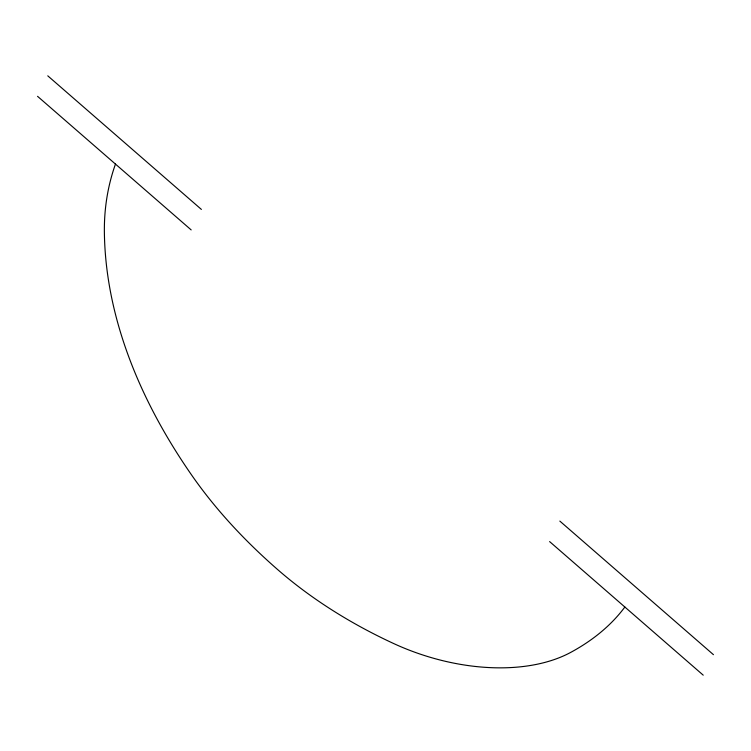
<?xml version="1.0" encoding="UTF-8"?>
<svg xmlns="http://www.w3.org/2000/svg" width="751" height="751" viewBox="0 0 751 751"><rect width="100%" height="100%" fill="white"/><g stroke="black" fill="none" stroke-linecap="round" stroke-linejoin="round"><path stroke-width="1.13" d="M47.773 75.832L201.39 209.416M559.833 521.091L713.45 654.675M37.55 96.325L191.167 229.909M549.61 541.584L703.227 675.168M624.86 607.024A341.104 203.371 18.5 0 1 570.798 652.347A161.756 96.438 18.5 0 1 393.796 643.598A341.104 203.371 18.5 0 1 278.358 570.187A534.224 318.518 18.5 0 1 191.702 475.158A807.062 481.194 18.5 0 1 104.38 232.369A534.224 318.518 18.5 0 1 115.466 164.075"/></g></svg>
